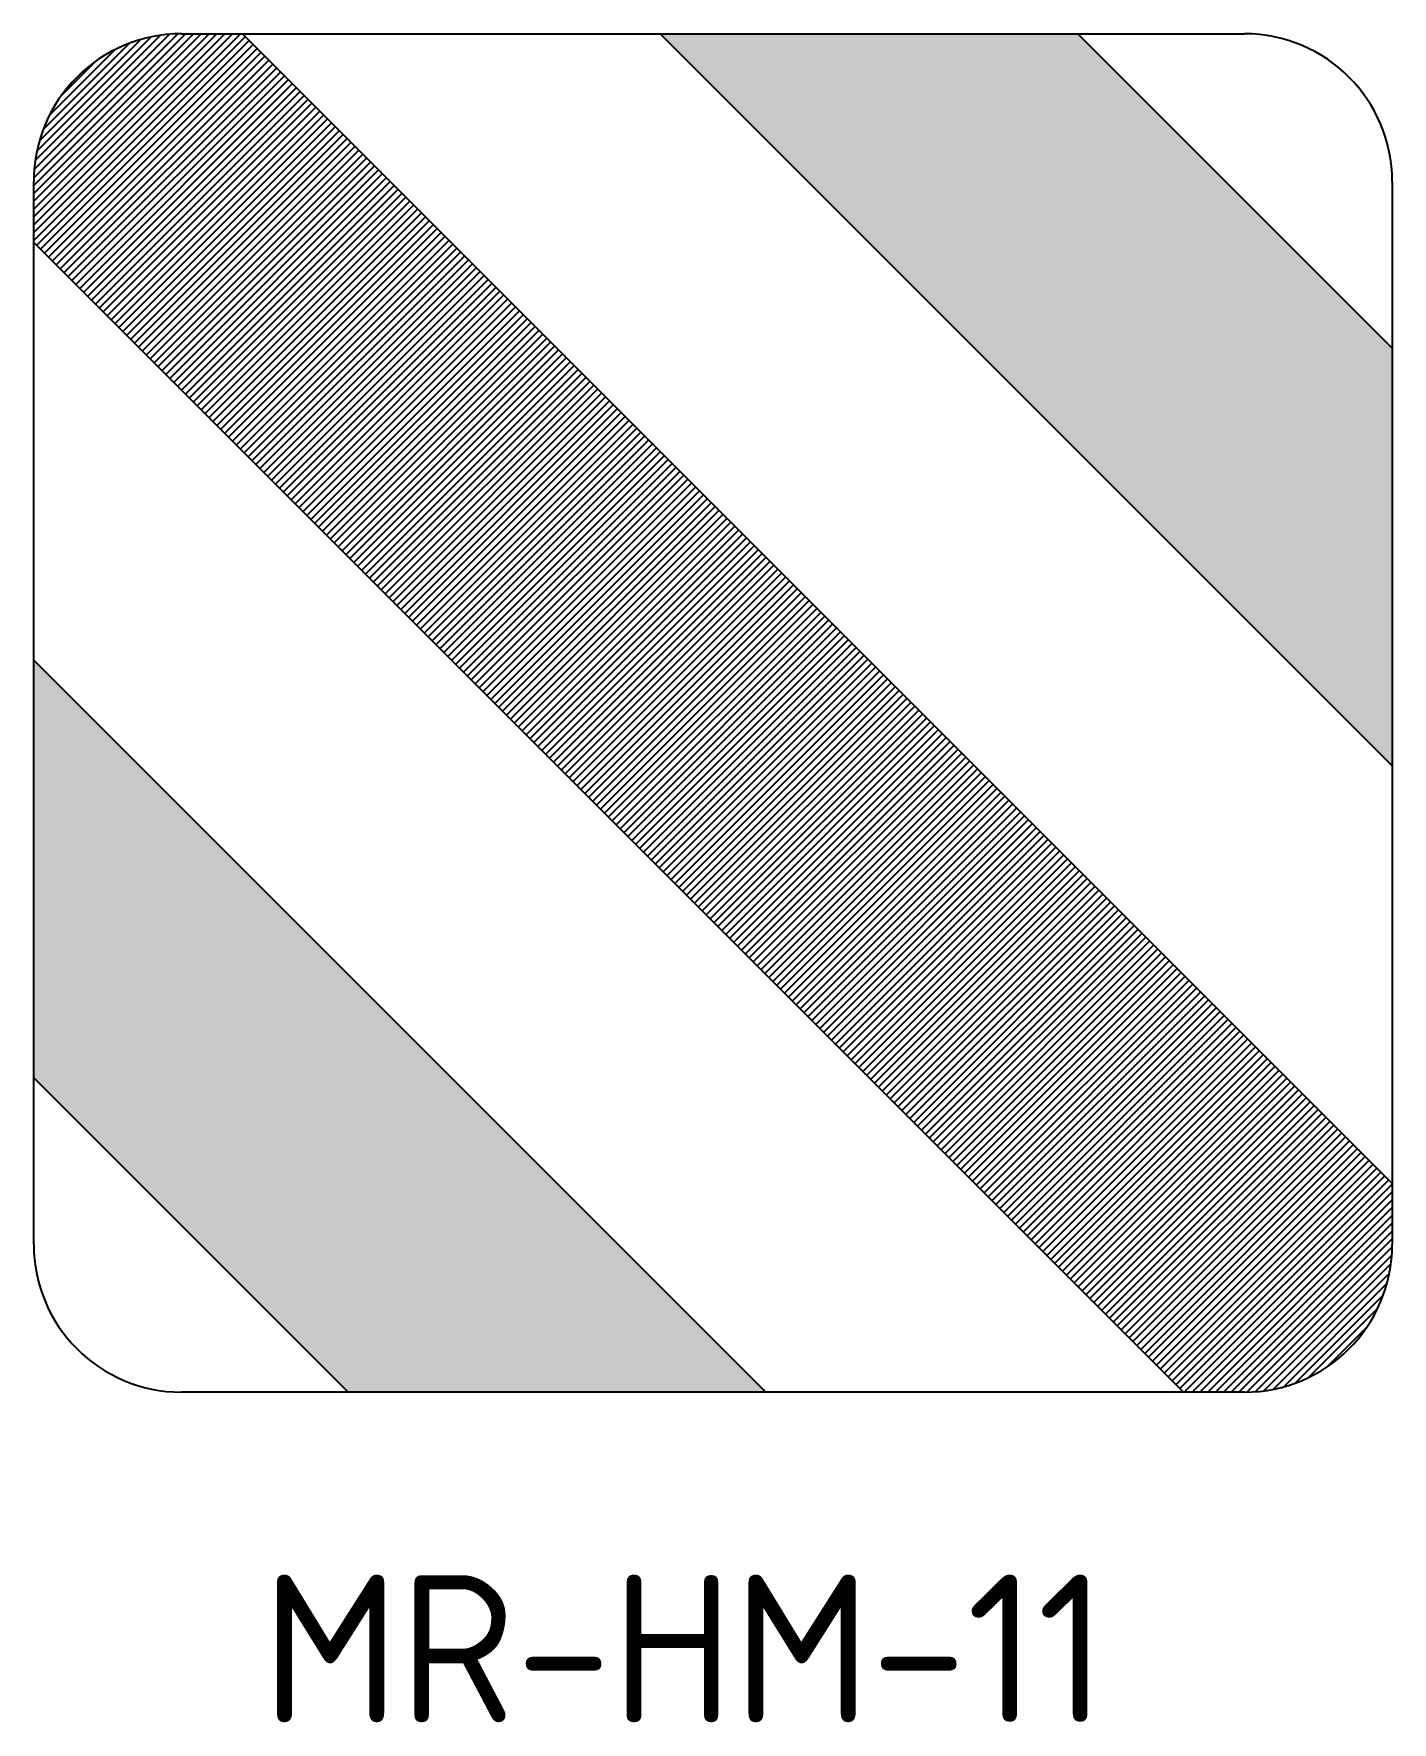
# Model space of a CAD drawing. Extents: x 71.8 to 117.8, y 187 to 244.2.
import ezdxf

# ---------------------------------------------------------------- set-up
doc = ezdxf.new("R2010")
doc.units = 0
doc.header["$LTSCALE"] = 12
doc.header["$MEASUREMENT"] = 0
doc.layers.get('0').update_dxf_attribs({"linetype": 'CONTINUOUS'})
doc.layers.add('L25', color=1, linetype='CONTINUOUS')
doc.layers.add('T50', color=7, linetype='CONTINUOUS')
doc.styles.add('ISO', font='ISO3098B')

# ---------------------------------------------------------------- blocks, each defined once
blk = doc.blocks.new('*X0')
at = {"color": 0}
for p, q in [((68.368, -1024.244), (71.867, -1020.745)), ((68.368, -1024.111), (71.735, -1020.745)), ((68.368, -1023.979), (71.602, -1020.745)), ((68.368, -1023.846), (71.469, -1020.745)), ((68.368, -1023.714), (71.337, -1020.745)), ((68.368, -1023.581), (71.204, -1020.745)), ((68.368, -1023.449), (71.072, -1020.745)), ((68.368, -1023.316), (70.939, -1020.745)), ((68.369, -1023.183), (70.806, -1020.746)), ((68.377, -1023.043), (70.666, -1020.754)), ((68.393, -1022.893), (70.516, -1020.77)), ((68.416, -1024.329), (71.952, -1020.793)), ((68.422, -1022.732), (70.356, -1020.799)), ((68.465, -1022.556), (70.179, -1020.842)), ((68.483, -1024.395), (72.018, -1020.86)), ((68.531, -1022.358), (69.981, -1020.908)), ((68.549, -1024.461), (72.085, -1020.926)), ((68.615, -1024.528), (72.151, -1020.992)), ((68.636, -1022.121), (69.744, -1021.013)), ((68.682, -1024.594), (72.217, -1021.058)), ((68.748, -1024.66), (72.283, -1021.125)), ((68.814, -1024.727), (72.35, -1021.191)), ((68.841, -1021.783), (69.406, -1021.218)), ((68.88, -1024.793), (72.416, -1021.257)), ((68.947, -1024.859), (72.482, -1021.324)), ((69.013, -1024.925), (72.549, -1021.39)), ((69.079, -1024.992), (72.615, -1021.456)), ((69.146, -1025.058), (72.681, -1021.522)), ((69.212, -1025.124), (72.747, -1021.589)), ((69.278, -1025.191), (72.814, -1021.655)), ((69.344, -1025.257), (72.88, -1021.721)), ((69.411, -1025.323), (72.946, -1021.788)), ((69.477, -1025.389), (73.013, -1021.854)), ((69.543, -1025.456), (73.079, -1021.92)), ((69.61, -1025.522), (73.145, -1021.986)), ((69.676, -1025.588), (73.211, -1022.053)), ((69.742, -1025.655), (73.278, -1022.119)), ((69.808, -1025.721), (73.344, -1022.185)), ((69.875, -1025.787), (73.41, -1022.252)), ((69.941, -1025.853), (73.477, -1022.318)), ((70.007, -1025.92), (73.543, -1022.384)), ((70.074, -1025.986), (73.609, -1022.45)), ((70.14, -1026.052), (73.675, -1022.517)), ((70.206, -1026.119), (73.742, -1022.583)), ((70.273, -1026.185), (73.808, -1022.649)), ((70.339, -1026.251), (73.874, -1022.716)), ((70.405, -1026.318), (73.941, -1022.782)), ((70.471, -1026.384), (74.007, -1022.848)), ((70.538, -1026.45), (74.073, -1022.915)), ((70.604, -1026.516), (74.14, -1022.981)), ((70.67, -1026.583), (74.206, -1023.047)), ((70.737, -1026.649), (74.272, -1023.113)), ((70.803, -1026.715), (74.338, -1023.18)), ((70.869, -1026.782), (74.405, -1023.246)), ((70.935, -1026.848), (74.471, -1023.312)), ((71.002, -1026.914), (74.537, -1023.379)), ((71.068, -1026.98), (74.604, -1023.445)), ((71.134, -1027.047), (74.67, -1023.511)), ((71.201, -1027.113), (74.736, -1023.577)), ((71.267, -1027.179), (74.802, -1023.644)), ((71.333, -1027.246), (74.869, -1023.71)), ((71.399, -1027.312), (74.935, -1023.776)), ((71.466, -1027.378), (75.001, -1023.843)), ((71.532, -1027.444), (75.068, -1023.909)), ((71.598, -1027.511), (75.134, -1023.975)), ((71.665, -1027.577), (75.2, -1024.041)), ((71.731, -1027.643), (75.266, -1024.108)), ((71.797, -1027.71), (75.333, -1024.174)), ((71.864, -1027.776), (75.399, -1024.24)), ((71.93, -1027.842), (75.465, -1024.307)), ((71.996, -1027.909), (75.532, -1024.373)), ((72.062, -1027.975), (75.598, -1024.439)), ((72.129, -1028.041), (75.664, -1024.506)), ((72.195, -1028.107), (75.731, -1024.572)), ((72.261, -1028.174), (75.797, -1024.638)), ((72.328, -1028.24), (75.863, -1024.704)), ((72.394, -1028.306), (75.929, -1024.771)), ((72.46, -1028.373), (75.996, -1024.837)), ((72.526, -1028.439), (76.062, -1024.903)), ((72.593, -1028.505), (76.128, -1024.97)), ((72.659, -1028.571), (76.195, -1025.036)), ((72.725, -1028.638), (76.261, -1025.102)), ((72.792, -1028.704), (76.327, -1025.168)), ((72.858, -1028.77), (76.393, -1025.235)), ((72.924, -1028.837), (76.46, -1025.301)), ((72.99, -1028.903), (76.526, -1025.367)), ((73.057, -1028.969), (76.592, -1025.434)), ((73.123, -1029.035), (76.659, -1025.5)), ((73.189, -1029.102), (76.725, -1025.566)), ((73.256, -1029.168), (76.791, -1025.632)), ((73.322, -1029.234), (76.857, -1025.699)), ((73.388, -1029.301), (76.924, -1025.765)), ((73.455, -1029.367), (76.99, -1025.831)), ((73.521, -1029.433), (77.056, -1025.898)), ((73.587, -1029.499), (77.123, -1025.964)), ((73.653, -1029.566), (77.189, -1026.03)), ((73.72, -1029.632), (77.255, -1026.097)), ((73.786, -1029.698), (77.322, -1026.163)), ((73.852, -1029.765), (77.388, -1026.229)), ((73.919, -1029.831), (77.454, -1026.295)), ((73.985, -1029.897), (77.52, -1026.362)), ((74.051, -1029.964), (77.587, -1026.428)), ((74.117, -1030.03), (77.653, -1026.494)), ((74.184, -1030.096), (77.719, -1026.561)), ((74.25, -1030.162), (77.786, -1026.627)), ((74.316, -1030.229), (77.852, -1026.693)), ((74.383, -1030.295), (77.918, -1026.759)), ((74.449, -1030.361), (77.984, -1026.826)), ((74.515, -1030.428), (78.051, -1026.892)), ((74.581, -1030.494), (78.117, -1026.958)), ((74.648, -1030.56), (78.183, -1027.025)), ((74.714, -1030.626), (78.25, -1027.091)), ((74.78, -1030.693), (78.316, -1027.157)), ((74.847, -1030.759), (78.382, -1027.223)), ((74.913, -1030.825), (78.448, -1027.29)), ((74.979, -1030.892), (78.515, -1027.356)), ((75.045, -1030.958), (78.581, -1027.422)), ((75.112, -1031.024), (78.647, -1027.489)), ((75.178, -1031.09), (78.714, -1027.555)), ((75.244, -1031.157), (78.78, -1027.621)), ((75.311, -1031.223), (78.846, -1027.688)), ((75.377, -1031.289), (78.913, -1027.754)), ((75.443, -1031.356), (78.979, -1027.82)), ((75.51, -1031.422), (79.045, -1027.886)), ((75.576, -1031.488), (79.111, -1027.953)), ((75.642, -1031.555), (79.178, -1028.019)), ((75.708, -1031.621), (79.244, -1028.085)), ((75.775, -1031.687), (79.31, -1028.152)), ((75.841, -1031.753), (79.377, -1028.218)), ((75.907, -1031.82), (79.443, -1028.284)), ((75.974, -1031.886), (79.509, -1028.35)), ((76.04, -1031.952), (79.575, -1028.417)), ((76.106, -1032.019), (79.642, -1028.483)), ((76.172, -1032.085), (79.708, -1028.549)), ((76.239, -1032.151), (79.774, -1028.616)), ((76.305, -1032.217), (79.841, -1028.682)), ((76.371, -1032.284), (79.907, -1028.748)), ((76.438, -1032.35), (79.973, -1028.814)), ((76.504, -1032.416), (80.039, -1028.881)), ((76.57, -1032.483), (80.106, -1028.947)), ((76.636, -1032.549), (80.172, -1029.013)), ((76.703, -1032.615), (80.238, -1029.08)), ((76.769, -1032.681), (80.305, -1029.146)), ((76.835, -1032.748), (80.371, -1029.212)), ((76.902, -1032.814), (80.437, -1029.278)), ((76.968, -1032.88), (80.503, -1029.345)), ((77.034, -1032.947), (80.57, -1029.411)), ((77.101, -1033.013), (80.636, -1029.477)), ((77.167, -1033.079), (80.702, -1029.544)), ((77.233, -1033.146), (80.769, -1029.61)), ((77.299, -1033.212), (80.835, -1029.676)), ((77.366, -1033.278), (80.901, -1029.743)), ((77.432, -1033.344), (80.968, -1029.809)), ((77.498, -1033.411), (81.034, -1029.875)), ((77.565, -1033.477), (81.1, -1029.941)), ((77.631, -1033.543), (81.166, -1030.008)), ((77.697, -1033.61), (81.233, -1030.074)), ((77.763, -1033.676), (81.299, -1030.14)), ((77.83, -1033.742), (81.365, -1030.207)), ((77.896, -1033.808), (81.432, -1030.273)), ((77.962, -1033.875), (81.498, -1030.339)), ((78.029, -1033.941), (81.564, -1030.405)), ((78.095, -1034.007), (81.63, -1030.472)), ((78.161, -1034.074), (81.697, -1030.538)), ((78.227, -1034.14), (81.763, -1030.604)), ((78.294, -1034.206), (81.829, -1030.671)), ((78.36, -1034.272), (81.896, -1030.737)), ((78.426, -1034.339), (81.962, -1030.803)), ((78.493, -1034.405), (82.028, -1030.869)), ((78.559, -1034.471), (82.094, -1030.936)), ((78.625, -1034.538), (82.161, -1031.002)), ((78.692, -1034.604), (82.227, -1031.068)), ((78.758, -1034.67), (82.293, -1031.135)), ((78.824, -1034.737), (82.36, -1031.201)), ((78.89, -1034.803), (82.426, -1031.267)), ((78.957, -1034.869), (82.492, -1031.334)), ((79.023, -1034.935), (82.559, -1031.4)), ((79.089, -1035.002), (82.625, -1031.466)), ((79.156, -1035.068), (82.691, -1031.532)), ((79.222, -1035.134), (82.757, -1031.599)), ((79.288, -1035.201), (82.824, -1031.665)), ((79.354, -1035.267), (82.89, -1031.731)), ((79.421, -1035.333), (82.956, -1031.798)), ((79.487, -1035.399), (83.023, -1031.864)), ((79.553, -1035.466), (83.089, -1031.93)), ((79.62, -1035.532), (83.155, -1031.996)), ((79.686, -1035.598), (83.221, -1032.063)), ((79.752, -1035.665), (83.288, -1032.129)), ((79.818, -1035.731), (83.354, -1032.195)), ((79.885, -1035.797), (83.42, -1032.262)), ((79.951, -1035.863), (83.487, -1032.328)), ((80.017, -1035.93), (83.553, -1032.394)), ((80.084, -1035.996), (83.619, -1032.46)), ((80.15, -1036.062), (83.685, -1032.527)), ((80.216, -1036.129), (83.752, -1032.593)), ((80.283, -1036.195), (83.818, -1032.659)), ((80.349, -1036.261), (83.884, -1032.726)), ((80.415, -1036.327), (83.951, -1032.792)), ((80.481, -1036.394), (84.017, -1032.858)), ((80.548, -1036.46), (84.083, -1032.925)), ((80.614, -1036.526), (84.15, -1032.991)), ((80.68, -1036.593), (84.216, -1033.057)), ((80.747, -1036.659), (84.282, -1033.123)), ((80.813, -1036.725), (84.348, -1033.19)), ((80.879, -1036.792), (84.415, -1033.256)), ((80.945, -1036.858), (84.481, -1033.322)), ((81.012, -1036.924), (84.547, -1033.389)), ((81.078, -1036.99), (84.614, -1033.455)), ((81.144, -1037.057), (84.68, -1033.521)), ((81.211, -1037.123), (84.746, -1033.587)), ((81.277, -1037.189), (84.812, -1033.654)), ((81.343, -1037.256), (84.879, -1033.72)), ((81.409, -1037.322), (84.945, -1033.786)), ((81.476, -1037.388), (85.011, -1033.853)), ((81.542, -1037.454), (85.078, -1033.919)), ((81.608, -1037.521), (85.144, -1033.985)), ((81.675, -1037.587), (85.21, -1034.051)), ((81.741, -1037.653), (85.276, -1034.118)), ((81.807, -1037.72), (85.343, -1034.184)), ((81.873, -1037.786), (85.409, -1034.25)), ((81.94, -1037.852), (85.475, -1034.317)), ((82.006, -1037.918), (85.542, -1034.383)), ((82.072, -1037.985), (85.608, -1034.449)), ((82.139, -1038.051), (85.674, -1034.516)), ((82.205, -1038.117), (85.741, -1034.582)), ((82.271, -1038.184), (85.807, -1034.648)), ((82.338, -1038.25), (85.873, -1034.714)), ((82.404, -1038.316), (85.939, -1034.781)), ((82.47, -1038.383), (86.006, -1034.847)), ((82.536, -1038.449), (86.072, -1034.913)), ((82.603, -1038.515), (86.138, -1034.98)), ((82.669, -1038.581), (86.205, -1035.046)), ((82.735, -1038.648), (86.271, -1035.112)), ((82.802, -1038.714), (86.337, -1035.178)), ((82.868, -1038.78), (86.403, -1035.245)), ((82.934, -1038.847), (86.47, -1035.311)), ((83, -1038.913), (86.536, -1035.377)), ((83.067, -1038.979), (86.602, -1035.444)), ((83.133, -1039.045), (86.669, -1035.51)), ((83.199, -1039.112), (86.735, -1035.576)), ((83.266, -1039.178), (86.801, -1035.642)), ((83.332, -1039.244), (86.867, -1035.709)), ((83.398, -1039.311), (86.934, -1035.775)), ((83.464, -1039.377), (87, -1035.841)), ((83.531, -1039.443), (87.066, -1035.908)), ((83.597, -1039.509), (87.133, -1035.974)), ((83.663, -1039.576), (87.199, -1036.04)), ((83.73, -1039.642), (87.265, -1036.106)), ((83.796, -1039.708), (87.331, -1036.173)), ((83.862, -1039.775), (87.398, -1036.239)), ((83.929, -1039.841), (87.464, -1036.305)), ((83.995, -1039.907), (87.53, -1036.372)), ((84.061, -1039.974), (87.597, -1036.438)), ((84.127, -1040.04), (87.663, -1036.504)), ((84.194, -1040.106), (87.729, -1036.571)), ((84.26, -1040.172), (87.796, -1036.637)), ((84.326, -1040.239), (87.862, -1036.703)), ((84.393, -1040.305), (87.928, -1036.769)), ((84.459, -1040.371), (87.994, -1036.836)), ((84.525, -1040.438), (88.061, -1036.902)), ((84.591, -1040.504), (88.127, -1036.968)), ((84.658, -1040.57), (88.193, -1037.035)), ((84.724, -1040.636), (88.26, -1037.101)), ((84.79, -1040.703), (88.326, -1037.167)), ((84.857, -1040.769), (88.392, -1037.233)), ((84.923, -1040.835), (88.458, -1037.3)), ((84.989, -1040.902), (88.525, -1037.366)), ((85.055, -1040.968), (88.591, -1037.432)), ((85.122, -1041.034), (88.657, -1037.499)), ((85.188, -1041.1), (88.724, -1037.565)), ((85.254, -1041.167), (88.79, -1037.631)), ((85.321, -1041.233), (88.856, -1037.697)), ((85.387, -1041.299), (88.922, -1037.764)), ((85.453, -1041.366), (88.989, -1037.83)), ((85.52, -1041.432), (89.055, -1037.896)), ((85.586, -1041.498), (89.121, -1037.963)), ((85.652, -1041.565), (89.188, -1038.029)), ((85.718, -1041.631), (89.254, -1038.095)), ((85.785, -1041.697), (89.32, -1038.162)), ((85.851, -1041.763), (89.387, -1038.228)), ((85.917, -1041.83), (89.453, -1038.294)), ((85.984, -1041.896), (89.519, -1038.36)), ((86.05, -1041.962), (89.585, -1038.427)), ((86.116, -1042.029), (89.652, -1038.493)), ((86.182, -1042.095), (89.718, -1038.559)), ((86.249, -1042.161), (89.784, -1038.626)), ((86.315, -1042.227), (89.851, -1038.692)), ((86.381, -1042.294), (89.917, -1038.758)), ((86.448, -1042.36), (89.983, -1038.824)), ((86.514, -1042.426), (90.049, -1038.891)), ((86.58, -1042.493), (90.116, -1038.957)), ((86.646, -1042.559), (90.182, -1039.023)), ((86.713, -1042.625), (90.248, -1039.09)), ((86.779, -1042.691), (90.315, -1039.156)), ((86.845, -1042.758), (90.381, -1039.222)), ((86.912, -1042.824), (90.447, -1039.288)), ((86.978, -1042.89), (90.513, -1039.355)), ((87.044, -1042.957), (90.58, -1039.421)), ((87.111, -1043.023), (90.646, -1039.487)), ((87.177, -1043.089), (90.712, -1039.554)), ((87.243, -1043.155), (90.779, -1039.62)), ((87.309, -1043.222), (90.845, -1039.686)), ((87.376, -1043.288), (90.911, -1039.753)), ((87.442, -1043.354), (90.978, -1039.819)), ((87.508, -1043.421), (91.044, -1039.885)), ((87.575, -1043.487), (91.11, -1039.951)), ((87.641, -1043.553), (91.176, -1040.018)), ((87.707, -1043.62), (91.243, -1040.084)), ((87.773, -1043.686), (91.309, -1040.15)), ((87.846, -1043.746), (91.369, -1040.223)), ((87.979, -1043.746), (91.369, -1040.356)), ((88.111, -1043.746), (91.369, -1040.488)), ((88.244, -1043.746), (91.369, -1040.621)), ((88.377, -1043.746), (91.369, -1040.753)), ((88.509, -1043.746), (91.369, -1040.886)), ((88.642, -1043.746), (91.369, -1041.019)), ((88.774, -1043.746), (91.369, -1041.151)), ((88.907, -1043.745), (91.368, -1041.284)), ((89.046, -1043.739), (91.362, -1041.423)), ((89.193, -1043.724), (91.347, -1041.57)), ((89.352, -1043.698), (91.322, -1041.729)), ((89.525, -1043.658), (91.281, -1041.902)), ((89.719, -1043.596), (91.22, -1042.096)), ((89.947, -1043.501), (91.124, -1042.324)), ((90.254, -1043.327), (90.95, -1042.631))]:
    blk.add_line(p, q, dxfattribs=at)

msp = doc.modelspace()

# ---------------------------------------------------------------- linework, layer by layer
at = {"layer": 'L25'}
for p, q in [((76.839, 244.169), (78.911, 244.169)), ((78.911, 244.169), (117.843, 205.237)), ((78.911, 244.169), (112.842, 244.169)), ((93.054, 244.169), (117.843, 219.381)), ((107.197, 244.169), (117.843, 233.524)), ((71.839, 237.098), (71.839, 239.169)), ((117.843, 239.169), (117.843, 205.237)), ((71.839, 203.166), (71.839, 237.098)), ((71.839, 237.098), (110.771, 198.166)), ((71.839, 222.954), (96.628, 198.166)), ((71.839, 208.811), (82.485, 198.166)), ((117.843, 205.237), (117.843, 203.166)), ((110.771, 198.166), (76.839, 198.166)), ((112.842, 198.166), (110.771, 198.166))]:
    msp.add_line(p, q, dxfattribs=at)
for centre, start, end in [((76.839, 239.169), 90, 180), ((112.842, 239.169), 0, 90), ((76.839, 203.166), 180, 270), ((112.842, 203.166), 270, 0)]:
    msp.add_arc(centre, 5, start, end, dxfattribs=at)
for points in [[(93.054, 244.169), (117.843, 219.381), (107.197, 244.169), (117.843, 233.524)], [(71.839, 208.811), (82.485, 198.166), (71.839, 222.954), (96.628, 198.166)]]:
    msp.add_solid(points, dxfattribs=at)

# ---------------------------------------------------------------- block references
at = {"layer": 'L25', "xscale": 2.000151240169389, "yscale": 2.000151240169389, "zscale": 2.000151240169389}
msp.add_blockref('*X0', (-64.908, 2285.814), dxfattribs=at)

# ---------------------------------------------------------------- texts
at = {"layer": 'T50', "style": 'ISO'}
msp.add_text('MR-HM-11', height=5, dxfattribs=at).set_placement((79.566, 186.987))

doc.saveas('drawing.dxf')
